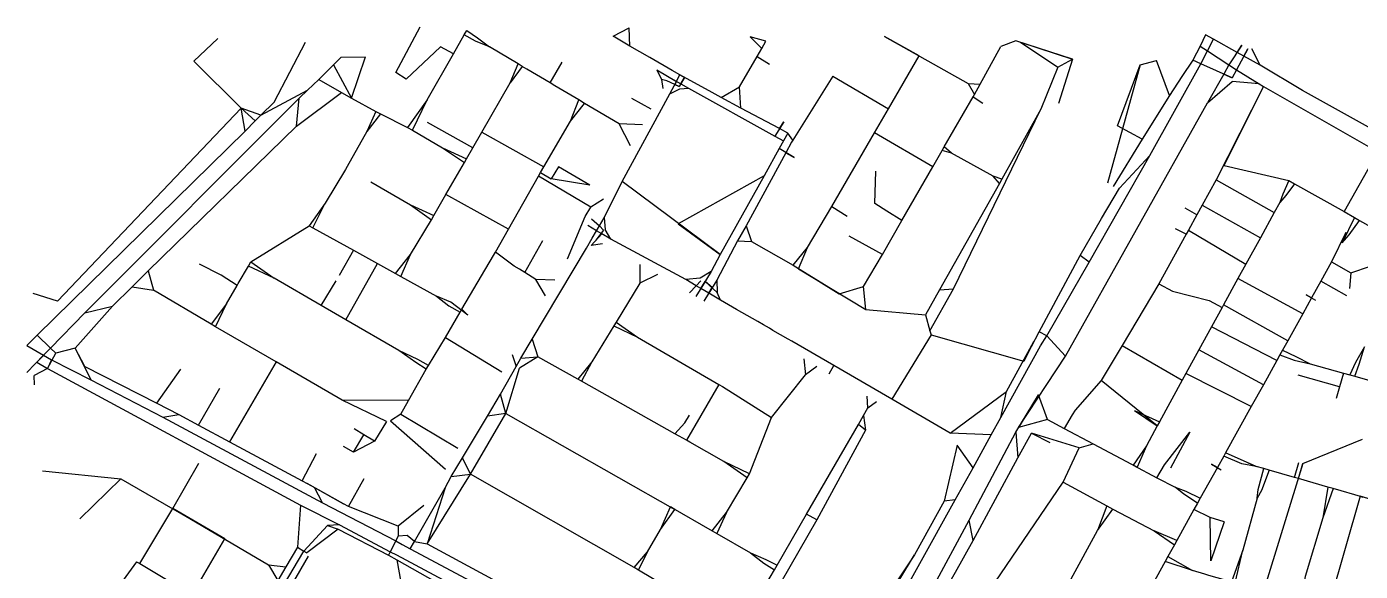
# Model space of a CAD drawing. Header units: metres. Extents: x 327752 to 330295, y 2791504 to 2794271.
# Drawn here: x 327783 to 329398, y 2793611 to 2794271 of the extents above; entities that cross this region are included whole.
import ezdxf

# ---------------------------------------------------------------- set-up
doc = ezdxf.new("R2010")
doc.units = ezdxf.units.M

msp = doc.modelspace()

# ---------------------------------------------------------------- linework, layer by layer
for p, q in [((328229.5, 2794215.3), (328259.3, 2794270.9)), ((328492.9, 2794259.5), (328512.3, 2794269.6)), ((328513.1, 2794247.5), (328512.3, 2794269.6)), ((327985.1, 2794229.2), (328013.9, 2794256.7)), ((328082.5, 2794179.5), (328120.1, 2794252)), ((328672.9, 2794244.6), (328658.7, 2794258.6)), ((328677.9, 2794253.2), (328658.7, 2794258.6)), ((328980.7, 2794253.8), (328962.4, 2794247)), ((328986.1, 2794252.3), (329031.3, 2794221.7)), ((328242, 2794207.4), (328283.6, 2794246.6)), ((328299.3, 2794237.9), (328283.6, 2794246.6)), ((328667.1, 2794234.6), (328682.3, 2794225.3)), ((329276.3, 2794224.3), (329266.4, 2794244.1)), ((328154.1, 2794224.8), (328176.1, 2794184.4)), ((328163.4, 2794234), (328193.1, 2794234.3)), ((328176.1, 2794184.4), (328193.1, 2794234.3)), ((328382.8, 2794222.8), (328368.3, 2794202.7)), ((328416.4, 2794202.9), (328431.1, 2794227.9)), ((328545.9, 2794218.5), (328551.3, 2794206.9)), ((329031.3, 2794221.7), (329049, 2794231.5)), ((329049, 2794231.5), (329032.2, 2794177.7)), ((329131, 2794224.7), (329150.9, 2794229.8)), ((329166.5, 2794187.5), (329150.9, 2794229.8)), ((328242, 2794207.4), (328229.5, 2794215.3)), ((328551.3, 2794206.9), (328552.9, 2794196.1)), ((328759.1, 2794211), (328826.2, 2794171.3)), ((328922.9, 2794202.2), (328937.3, 2794201.1)), ((328922.9, 2794202.2), (328930.6, 2794188.9)), ((329275.1, 2794201.8), (329242.6, 2794204.3)), ((328066.2, 2794163.8), (328122.5, 2794193.9)), ((328561.6, 2794189.4), (328573.5, 2794195.7)), ((328573.5, 2794195.7), (328584.1, 2794196.6)), ((328623.8, 2794185.3), (328645.9, 2794198.2)), ((328647.4, 2794172.4), (328645.9, 2794198.2)), ((328928.9, 2794185.9), (328940.4, 2794178.1)), ((328042.4, 2794172.3), (327820, 2793938.6)), ((328047, 2794144.3), (328042.4, 2794172.3)), ((328066.2, 2794163.8), (328042.4, 2794172.3)), ((328109.4, 2794150.3), (328112.6, 2794184.3)), ((328441.2, 2794156.3), (328458.1, 2794178)), ((328539, 2794171.1), (328515.4, 2794184.1)), ((328210.9, 2794165.4), (328194.6, 2794143.8)), ((328323, 2794124.2), (328268.1, 2794155)), ((328334, 2794143.3), (328409, 2794101.2)), ((328528.4, 2794152.1), (328500.1, 2794153.1)), ((328513.9, 2794126.5), (328500.1, 2794153.1)), ((328710.3, 2794133.4), (328704.6, 2794142)), ((328880, 2794101.2), (328809.3, 2794142.2)), ((329133.6, 2794134.5), (329103.7, 2794150.7)), ((328286.2, 2794124.1), (328315.2, 2794110.7)), ((328902.7, 2794117.5), (328893.9, 2794125.2)), ((329418.8, 2794119.2), (329378.3, 2794046.9)), ((328465.8, 2794052.1), (328402.6, 2794089.9)), ((328405, 2794094.2), (328417.8, 2794086.6)), ((328426.8, 2794101.2), (328417.8, 2794086.6)), ((328464.5, 2794078.9), (328426.8, 2794101.2)), ((328675.7, 2794090.1), (328571.6, 2794031.9)), ((328809.7, 2794056.8), (328811.1, 2794095.9)), ((328960.9, 2794081.1), (328952.9, 2794089.8)), ((329232.9, 2794102.6), (329311.3, 2794084.6)), ((328464.5, 2794078.9), (328417.8, 2794086.6)), ((329223.3, 2794085.4), (329293.5, 2794045.7)), ((328129, 2794027.2), (328144.1, 2794057.1)), ((328366.1, 2794025.5), (328290.3, 2794067.6)), ((328481, 2794062.1), (328465.8, 2794052.1)), ((328247.6, 2794055.3), (328275.7, 2794042.2)), ((328757.7, 2794053.2), (328776.1, 2794041.5)), ((329199.6, 2794043.2), (329185.7, 2794050.9)), ((329206.1, 2794054.8), (329276.7, 2794015.2)), ((328054.2, 2793986), (328124.5, 2794029.6)), ((328481.8, 2794039.4), (328483, 2794025.1)), ((328490, 2794013.7), (328483, 2794025.1)), ((328653.8, 2794029.7), (328660.4, 2794010.6)), ((329186.9, 2794019.4), (329174.1, 2794026.2)), ((328385.7, 2793973.2), (328407.5, 2794012)), ((328643.4, 2794011.5), (328660.4, 2794010.6)), ((328818.9, 2793995.1), (328778.8, 2794017.3)), ((329189.6, 2794024.3), (329259.2, 2793983.3)), ((328178.2, 2794000.1), (328161, 2793969.4)), ((328229.3, 2793972), (328247.5, 2793995)), ((328480, 2794007.8), (328466.3, 2794005.7)), ((328710.7, 2793982), (328728.3, 2794003.6)), ((329069.4, 2793985.8), (329058.3, 2793993.8)), ((328054.2, 2793986), (328082.5, 2793966.3)), ((328169, 2793915.9), (328207.6, 2793983.9)), ((328525.2, 2793982.7), (328525.3, 2793960.4)), ((329363, 2793986.2), (329386.1, 2793972.8)), ((329386.1, 2793972.8), (329410, 2793980.9)), ((327929.8, 2793975), (327936, 2793951.7)), ((328139.3, 2793933.2), (328157.3, 2793963)), ((328422.4, 2793963.9), (328399.3, 2793964.7)), ((328411, 2793944.9), (328399.3, 2793964.7)), ((328546.5, 2793970.6), (328525.3, 2793960.4)), ((328598.2, 2793966.4), (328581, 2793964.7)), ((328611.6, 2793974.5), (328598.2, 2793966.4)), ((328618.3, 2793963.8), (328618.7, 2793949.1)), ((329328, 2793923), (329249.6, 2793965.8)), ((329381.6, 2793944.9), (329350, 2793962.8)), ((329386.1, 2793972.8), (329384.7, 2793953.6)), ((327820, 2793938.6), (327790.6, 2793947.8)), ((327910.5, 2793955.9), (327936, 2793951.7)), ((328622.9, 2793939.7), (328618.7, 2793949.1)), ((328766.6, 2793947.2), (328796.2, 2793956.3)), ((328798.9, 2793928.2), (328796.2, 2793956.3)), ((328888.1, 2793952.3), (328905.1, 2793953.4)), ((327853.1, 2793924.4), (327886.7, 2793932.3)), ((328798.9, 2793928.2), (328871.1, 2793921.7)), ((329309.9, 2793890.5), (329232.1, 2793933.9)), ((328493.6, 2793908.4), (328522.5, 2793894.9)), ((328878, 2793897.7), (328830.4, 2793819.8)), ((328878, 2793897.7), (328990.2, 2793865.8)), ((329018.2, 2793896.5), (329008.8, 2793901.4)), ((329040.7, 2793871.7), (329018.2, 2793896.5)), ((329296.6, 2793866.6), (329217.6, 2793907.4)), ((327841.4, 2793881.4), (327817.8, 2793875.4)), ((328289.7, 2793894.3), (328358, 2793852.8)), ((328394.7, 2793892.5), (328401.6, 2793871.2)), ((329109.3, 2793884.7), (329182.1, 2793842.7)), ((329280.3, 2793837.2), (329202.3, 2793879.6)), ((328084.6, 2793864.9), (328028.3, 2793768)), ((328370.5, 2793874), (328375.2, 2793859.4)), ((328401.6, 2793871.2), (328379.4, 2793857.3)), ((328380.9, 2793869.4), (328401.6, 2793871.2)), ((328467.2, 2793865.1), (328454.5, 2793841.4)), ((328723.7, 2793868.7), (328725.9, 2793849.4)), ((327807.6, 2793857), (327791.6, 2793848.4)), ((327792.1, 2793837.2), (327791.6, 2793848.4)), ((327940.1, 2793814.7), (327969.1, 2793855.9)), ((328739.5, 2793859.4), (328725.9, 2793849.4)), ((328754.4, 2793850.6), (328760.2, 2793860.4)), ((329265.7, 2793810.9), (329186.6, 2793850.9)), ((329372.5, 2793834.5), (329322.3, 2793848.7)), ((327990.5, 2793788.2), (328016.3, 2793833.2)), ((328244.9, 2793818.3), (328164.6, 2793818.4)), ((328362.9, 2793802.2), (328356.4, 2793825.8)), ((328801.3, 2793809.3), (328800.3, 2793823.2)), ((328801.3, 2793809.3), (328811.6, 2793817.1)), ((328900.9, 2793778.4), (328969.3, 2793829)), ((328962.4, 2793797.4), (328969.3, 2793829)), ((329018.7, 2793795.3), (329007.9, 2793824.8)), ((327947.5, 2793797.8), (327966.8, 2793801)), ((328235.6, 2793801.6), (328223.1, 2793793.4)), ((328235.6, 2793801.6), (328304.7, 2793760.3)), ((328362.9, 2793802.2), (328340.5, 2793799.2)), ((328796.2, 2793800.1), (328798.5, 2793782.2)), ((329124.4, 2793806.2), (329154.5, 2793792.4)), ((328218.4, 2793792.5), (328203.8, 2793769)), ((328223.1, 2793793.4), (328290, 2793734.9)), ((328798.5, 2793782.2), (328789.9, 2793789.2)), ((329018.7, 2793795.3), (328983.8, 2793785.6)), ((328178.5, 2793755.4), (328191, 2793776.5)), ((328203.8, 2793769), (328178.5, 2793755.4)), ((328950.8, 2793776.7), (328900.9, 2793778.4)), ((328980.6, 2793779.9), (328983.1, 2793748.6)), ((329328, 2793741.9), (329400.4, 2793771.4)), ((328116.1, 2793720.8), (328133.7, 2793754)), ((328178.5, 2793755.4), (328166.2, 2793762.5)), ((328909.5, 2793764), (328893.7, 2793696)), ((328928.9, 2793736.7), (328909.5, 2793764)), ((329057.4, 2793760.6), (329074.1, 2793765.7)), ((329138.6, 2793763.3), (329122.8, 2793739.7)), ((328320, 2793728.9), (328310.5, 2793748.5)), ((328657.9, 2793729.2), (328626.7, 2793744.3)), ((329318.1, 2793724.9), (329323.3, 2793743.2)), ((327801.8, 2793733.1), (327896.6, 2793723.2)), ((327896.6, 2793723.2), (327847, 2793674.8)), ((328172.3, 2793689.6), (328191.4, 2793723.8)), ((328296.8, 2793726.1), (328320, 2793728.9)), ((328140.9, 2793694.2), (328131.1, 2793712.7)), ((329358.6, 2793713.3), (329352.2, 2793676)), ((329397.6, 2793702.1), (329358.2, 2793564.6)), ((328114, 2793691.3), (328110.5, 2793640.6)), ((328263.5, 2793691), (328232.4, 2793666)), ((328550.2, 2793661.9), (328562.2, 2793689.3)), ((328893.7, 2793696), (328857.9, 2793631.3)), ((328907.2, 2793697.8), (328893.7, 2793696)), ((329090.9, 2793690.7), (329079.6, 2793660.7)), ((328739.7, 2793673.6), (328726.9, 2793680.4)), ((328928.7, 2793648.7), (328924.2, 2793673.3)), ((329216.8, 2793624), (329215.8, 2793676.6)), ((329232.7, 2793671.3), (329216.8, 2793624)), ((328160, 2793662.4), (328121.7, 2793633.6)), ((328161.6, 2793667.4), (328146.9, 2793666.9)), ((328232.4, 2793666), (328232.6, 2793653.9)), ((328243.3, 2793654.6), (328232.6, 2793653.9)), ((328252.3, 2793647.4), (328243.3, 2793654.6)), ((329175.5, 2793648.5), (329147.9, 2793660.4)), ((328252.3, 2793647.4), (328267.6, 2793644.4)), ((327915.7, 2793622.9), (327843.2, 2793523.1)), ((328230.9, 2793625.2), (328243, 2793558.9)), ((328518.1, 2793615.7), (328534.6, 2793634.9)), ((329164.7, 2793629), (329194.5, 2793612.1)), ((328075.4, 2793618.9), (328086.6, 2793600.1)), ((328075.4, 2793618.9), (328096.3, 2793616.6))]:
    msp.add_line(p, q)
for points in [[(328267.5, 2794182.4), (328299.3, 2794237.9), (328312.5, 2794261), (328315.6, 2794266.1)], [(328500.1, 2794153.1), (328458.1, 2794178), (328451.1, 2794182.3), (328422.4, 2794199.3), (328416.4, 2794202.9), (328388.3, 2794219.5), (328382.8, 2794222.8), (328377.9, 2794225.8), (328343.1, 2794246.4), (328326.2, 2794253.3), (328312.5, 2794261)], [(328315.6, 2794266.1), (328328.6, 2794257.4), (328343.1, 2794246.4)], [(328704.6, 2794142), (328694.5, 2794147.4), (328647.4, 2794172.4), (328623.8, 2794185.3), (328612.8, 2794191.2), (328573.6, 2794212.5), (328579.1, 2794209.4), (328564.2, 2794217.8), (328537.2, 2794233.5), (328513.1, 2794247.5), (328492.9, 2794259.5)], [(328541.7, 2793026), (328595, 2793123.3), (328601.1, 2793133.4), (328651.4, 2793226.5), (328721.4, 2793359.6), (328732.9, 2793382.5), (328726.9, 2793370.6), (328738.1, 2793392.8), (328907.2, 2793697.8), (328928.9, 2793736.7), (328950.8, 2793776.7), (328962.4, 2793797.4), (329010.5, 2793884.2), (329018.2, 2793896.5), (329069.4, 2793985.8), (329143, 2794114.9), (329204.4, 2794226), (329212.5, 2794241.5), (329219.9, 2794255.6)], [(328645.9, 2794198.2), (328667.1, 2794234.6), (328672.9, 2794244.6), (328677.9, 2794253.2)], [(328863.4, 2794235.5), (328821.4, 2794259), (328922.9, 2794202.2)], [(328986.1, 2794252.3), (329049, 2794231.5), (328980.7, 2794253.8)], [(329210.4, 2794260.9), (329203.7, 2794247.5), (329194.9, 2794230.2), (329181.7, 2794210.7), (329166.5, 2794187.5), (329133.6, 2794134.5), (329098.4, 2794077.5)], [(329813.7, 2793971.7), (329824.9, 2793963.1), (329795.8, 2793982.3), (329787, 2793987.5), (329635.5, 2794038.1), (329480.3, 2794109.2), (329458.5, 2794121.1), (329327.7, 2794193.8), (329276.3, 2794224.3), (329256.6, 2794235), (329248.4, 2794239.6), (329219.9, 2794255.6), (329210.4, 2794260.9)], [(328717.3, 2793977.6), (328728.3, 2794003.6), (328757.7, 2794053.2), (328809.3, 2794142.2), (328826.2, 2794171.3), (328863.4, 2794235.5)], [(328796.2, 2793956.3), (328818.9, 2793995.1), (328842.5, 2794036), (328880, 2794101.2), (328891.4, 2794121), (328893.9, 2794125.2), (328928.9, 2794185.9), (328930.6, 2794188.9), (328937.3, 2794201.1), (328962.4, 2794247)], [(329203.7, 2794247.5), (329212.5, 2794241.5), (329238.5, 2794224.5), (329247.8, 2794218.8), (329275.1, 2794201.8), (329280.4, 2794198.5), (329418.8, 2794119.2), (329518.8, 2794062.1), (329554.5, 2794045), (329603.2, 2794024.6), (329630.6, 2794012.7), (329670.6, 2793994.1), (329728.4, 2793966.4), (329767.6, 2793947), (329796.5, 2793932.3), (329777.9, 2793941.9), (329804.4, 2793927.5), (329937.7, 2793802.6)], [(329248.4, 2794239.6), (329254.1, 2794248.5), (329238.5, 2794224.5), (329232.3, 2794213.5), (329212.8, 2794178.5)], [(329256.6, 2794235), (329261.6, 2794244.2), (329247.8, 2794218.8), (329242.6, 2794209.1)], [(327782.8, 2793851.9), (327802.9, 2793873.1), (327794.9, 2793864.7), (327811.3, 2793881.7), (327853.1, 2793924.4), (328112.6, 2794184.3), (328122.5, 2794193.9), (328136.2, 2794207), (328154.1, 2794224.8), (328163.4, 2794234)], [(328059.2, 2794157), (328042.4, 2794172.3), (327985.1, 2794229.2)], [(328235.9, 2793968.4), (328247.5, 2793995), (328272.7, 2794037), (328275.7, 2794042.2), (328290.3, 2794067.6), (328312.7, 2794106.4), (328315.2, 2794110.7), (328323, 2794124.2), (328334, 2794143.3), (328368.3, 2794202.7), (328377.9, 2794225.8)], [(328545.9, 2794218.5), (328569.5, 2794204.6), (328560.1, 2794209.8), (328574.7, 2794201.6), (328584.1, 2794196.6), (328688.5, 2794138.2), (328699.1, 2794132.5)], [(329031.3, 2794221.7), (329010.7, 2794171.1), (328963.7, 2794086.2), (328960.9, 2794081.1), (328888.1, 2793952.3), (328871.1, 2793921.7)], [(329103.7, 2794150.7), (329131, 2794224.7), (329091.7, 2794081.3)], [(329232.3, 2794213.5), (329242.6, 2794209.1), (329204.4, 2794226), (329194.9, 2794230.2)], [(328136.2, 2794207), (328163.7, 2794191.3), (328176.1, 2794184.4), (328205.5, 2794168.3), (328210.9, 2794165.4), (328243.6, 2794148.6), (328249.8, 2794145.4), (328286.2, 2794124.1), (328312.7, 2794106.4)], [(328247, 2793638.6), (328252.3, 2793647.4), (328289.2, 2793712.2), (328296.8, 2793726.1), (328310.5, 2793748.5), (328340.5, 2793799.2), (328356.4, 2793825.8), (328375.2, 2793859.4), (328380.9, 2793869.4), (328394.7, 2793892.5), (328460.4, 2794002.7), (328467.6, 2794014.8), (328472.8, 2794023.7), (328476.4, 2794029.7), (328481.8, 2794039.4), (328503.9, 2794083.5), (328561.6, 2794189.4), (328569.5, 2794204.6), (328567.5, 2794200.9), (328573.6, 2794212.5)], [(328567.5, 2794200.9), (328572.9, 2794198.5), (328557.8, 2794205.3), (328551.3, 2794206.9)], [(328574.7, 2794201.6), (328579.1, 2794209.4), (328572.9, 2794198.5)], [(328759.1, 2794211), (328710.3, 2794133.4), (328708.9, 2794131.1), (328702, 2794118.2), (328653.8, 2794029.7), (328643.4, 2794011.5), (328618.3, 2793963.8), (328608.6, 2793948.1), (328612.8, 2793954.8), (328602.6, 2793938.4)], [(328785.8, 2793416.3), (328879.4, 2793590.2), (328924.2, 2793673.3), (328980.6, 2793779.9), (329007.9, 2793824.8), (328983.8, 2793785.6), (329040.7, 2793871.7), (329212.8, 2794178.5), (329242.6, 2794204.3)], [(327841.4, 2793881.4), (327886.7, 2793932.3), (327910.5, 2793955.9), (327929.8, 2793975), (328109.4, 2794150.3), (328163.7, 2794191.3)], [(329232.9, 2794102.6), (329280.4, 2794198.5), (329223.3, 2794085.4), (329206.1, 2794054.8), (329199.6, 2794043.2), (329189.6, 2794024.3), (329186.9, 2794019.4), (329153.8, 2793959.3), (329109.3, 2793884.7), (329083.9, 2793842.4), (329052.2, 2793806.5), (329048.8, 2793800.7), (329039.2, 2793784.3)], [(327782.6, 2793884.9), (327795.3, 2793897.3), (328047, 2794144.3), (328059.2, 2794157), (328066.2, 2794163.8), (328082.5, 2794179.5)], [(328235.6, 2793801.6), (328244.9, 2793818.3), (328266.4, 2793856), (328269.2, 2793860.5), (328289.7, 2793894.3), (328307.6, 2793925), (328309.7, 2793928.7), (328348, 2793993.6), (328350.4, 2793997.7), (328366.1, 2794025.5), (328402.6, 2794089.9), (328405, 2794094.2), (328409, 2794101.2), (328441.2, 2794156.3), (328451.1, 2794182.3)], [(328249.8, 2794145.4), (328267.5, 2794182.4), (328243.6, 2794148.6)], [(328876.3, 2793902.4), (328905.1, 2793953.4), (329010.7, 2794171.1)], [(328205.5, 2794168.3), (328194.6, 2794143.8), (328170.7, 2794101.7), (328168.5, 2794098), (328144.1, 2794057.1), (328124.5, 2794029.6)], [(328694.5, 2794147.4), (328699.4, 2794155.6), (328688.5, 2794138.2)], [(328704.6, 2794142), (328699.1, 2794132.5), (328693.8, 2794123.3), (328675.7, 2794090.1), (328622.4, 2793995), (328611.6, 2793974.5), (328599, 2793953.9), (328604.1, 2793962.3), (328593, 2793944.1)], [(328702, 2794118.2), (328712, 2794112.6), (328693.8, 2794123.3)], [(328963.7, 2794086.2), (328952.9, 2794089.8), (328902.7, 2794117.5), (328891.4, 2794121)], [(328969.3, 2793829), (329002.3, 2793889.7), (328990.2, 2793865.8), (329008.8, 2793901.4), (329058.3, 2793993.8), (329084.4, 2794038.4), (329106.1, 2794075.2), (329143, 2794114.9)], [(328199.3, 2794082.8), (328247.6, 2794055.3), (328272.7, 2794037)], [(328571.6, 2794031.9), (328622.4, 2793995), (328503.9, 2794083.5)], [(329311.3, 2794084.6), (329303.7, 2794068.2), (329300.2, 2794057.9), (329293.5, 2794045.7), (329276.7, 2794015.2), (329259.2, 2793983.3), (329249.6, 2793965.8), (329232.1, 2793933.9), (329230.3, 2793930.6), (329217.6, 2793907.4), (329202.3, 2793879.6), (329186.6, 2793850.9), (329182.1, 2793842.7), (329154.5, 2793792.4), (329151.7, 2793787.3), (329138.6, 2793763.3), (329127.4, 2793737.3)], [(329318.1, 2794080.7), (329307.6, 2794066.4), (329300.2, 2794057.9)], [(329311.3, 2794084.6), (329318.1, 2794080.7), (329378.3, 2794046.9), (329390.6, 2794039.8), (329396.9, 2794036.2), (329523.9, 2793965), (329540.8, 2793955.5), (329546.7, 2793952.2), (329588.3, 2793928.9)], [(328842.5, 2794036), (328824.4, 2794047.5), (328809.7, 2794056.8)], [(328437.4, 2793989.7), (328459.1, 2794040.8), (328465.8, 2794052.1)], [(328124.5, 2794029.6), (328129, 2794027.2), (328178.2, 2794000.1), (328207.6, 2793983.9), (328229.3, 2793972), (328235.9, 2793968.4), (328279.1, 2793944.6), (328293.9, 2793932.9), (328307.6, 2793925), (328309.7, 2793928.7), (328317, 2793921.6), (328296.3, 2793937.3), (328279.1, 2793944.6)], [(328900.9, 2793778.4), (328896.2, 2793781.2), (328830.4, 2793819.8), (328760.2, 2793860.4), (328709.3, 2793889.8), (328705, 2793892.3), (328686.3, 2793903.1), (328682, 2793905.6), (328675.1, 2793909.6), (328668, 2793913.7), (328642.2, 2793928.5), (328622.9, 2793939.7), (328608.6, 2793948.1), (328599, 2793953.9), (328593.4, 2793957.1), (328581, 2793964.7), (328490, 2794013.7), (328479.2, 2794020), (328472.8, 2794023.7), (328462, 2794029.9)], [(328481.3, 2794024.5), (328471.8, 2794012.4), (328479.2, 2794020), (328466.3, 2794005.7)], [(328466.8, 2794038), (328476.4, 2794029.7), (328481.3, 2794024.5)], [(329390.6, 2794039.8), (329375.6, 2794009), (329380.2, 2794021.5), (329363, 2793986.2), (329350, 2793962.8), (329338.7, 2793942.3), (329328, 2793923), (329309.9, 2793890.5), (329303.6, 2793879.2), (329300.4, 2793873.5), (329296.6, 2793866.6), (329280.3, 2793837.2), (329265.7, 2793810.9), (329234.5, 2793754.8), (329232.3, 2793750.8), (329224.6, 2793736.9), (329203.9, 2793699.7), (329200.7, 2793693.9), (329196.3, 2793685.9), (329175.5, 2793648.5), (329172.6, 2793643.3), (329164.7, 2793629), (329161.5, 2793623.3), (329145.9, 2793595.2)], [(329375.6, 2794009), (329384.2, 2794018.9), (329396.9, 2794036.2)], [(328660.4, 2794010.6), (328710.7, 2793982), (328766.6, 2793947.2), (328717.3, 2793977.6), (328798.9, 2793928.2)], [(328399.3, 2793964.7), (328385.7, 2793973.2), (328379.6, 2793977), (328373.1, 2793981), (328350.4, 2793997.7)], [(328037.4, 2793957.3), (328018.1, 2793969.8), (327991.8, 2793983.2)], [(328024.5, 2793935.3), (328037.4, 2793957.3), (328038.9, 2793959.9), (328051.3, 2793980.9), (328054.2, 2793986)], [(328269.2, 2793860.5), (328256.2, 2793867.7), (328233.1, 2793878.6), (328169, 2793915.9), (328139.3, 2793933.2), (328082.5, 2793966.3), (328051.3, 2793980.9)], [(328525.3, 2793960.4), (328496.5, 2793913.1), (328493.6, 2793908.4), (328467.2, 2793865.1), (328450, 2793843.9)], [(328585.5, 2793948.4), (328593.4, 2793957.1), (328599, 2793963.2)], [(328612.8, 2793954.8), (328604.1, 2793962.3), (328618.7, 2793949.1)], [(328218.4, 2793792.5), (328164.6, 2793818.4), (328084.6, 2793864.9), (328011.3, 2793907.5), (328005.9, 2793910.7), (327936, 2793951.7)], [(329153.8, 2793959.3), (329170.1, 2793950.4), (329214.6, 2793939.4), (329230.3, 2793930.6)], [(329338.7, 2793942.3), (329332.1, 2793946), (329343.6, 2793939.6)], [(328011.3, 2793907.5), (328024.5, 2793935.3), (328005.9, 2793910.7)], [(328496.5, 2793913.1), (328522.5, 2793894.9), (328621, 2793837.5), (328625.1, 2793835.2), (328684.5, 2793797.6)], [(328871.1, 2793921.7), (328876.3, 2793902.4), (328878, 2793897.7)], [(327795.3, 2793897.3), (327811.3, 2793881.7), (327817.8, 2793875.4)], [(327782.6, 2793884.9), (327802.9, 2793873.1), (327812.8, 2793867.2), (327860.4, 2793843.3), (327947.5, 2793797.8), (328140.9, 2793694.2), (328229.6, 2793648), (328237.5, 2793643.7), (328247, 2793638.6), (328459.8, 2793525.1)], [(327853, 2793859.3), (327841.4, 2793881.4), (327860.4, 2793843.3)], [(329303.6, 2793879.2), (329319.7, 2793871.5), (329337.2, 2793862.7), (329377.3, 2793851.4), (329384.9, 2793849.2), (329391.1, 2793847.5), (329438.8, 2793834), (329445.1, 2793832.2), (329470.8, 2793824.9), (329488.5, 2793819.9), (329527.4, 2793808.9), (329533.7, 2793807.2), (329541.5, 2793804.9), (329556.5, 2793797.5), (329575.5, 2793791)], [(329391.1, 2793847.5), (329396.5, 2793862.1), (329402.8, 2793883), (329391.9, 2793864.2), (329384.9, 2793849.2)], [(327794.9, 2793864.7), (327807.6, 2793857), (328114, 2793691.3), (328161.6, 2793667.4), (328222.8, 2793634.9), (328230.6, 2793631), (328491.1, 2793491.3), (328528, 2793472.2), (328717.9, 2793376.1), (328726.9, 2793370.6), (328750.5, 2793356.1), (328761.3, 2793349.3), (328782.9, 2793337.8), (328866.3, 2793292.7), (328892.2, 2793277.9), (328999.4, 2793229.2), (329054.4, 2793211.9)], [(327812.8, 2793867.2), (327807.6, 2793857), (327817.8, 2793875.4)], [(328266.4, 2793856), (328253.7, 2793864.2), (328233.1, 2793878.6)], [(328655.2, 2793724.6), (328626.7, 2793744.3), (328585.6, 2793767.5), (328581.5, 2793769.9), (328572.6, 2793774.8), (328567.7, 2793777.6), (328454.5, 2793841.4), (328450, 2793843.9), (328401.6, 2793871.2)], [(329300.4, 2793873.5), (329317.7, 2793866.9), (329337.2, 2793862.7)], [(327853, 2793859.3), (327940.1, 2793814.7), (327966.8, 2793801), (327990.5, 2793788.2), (328028.3, 2793768), (328116.1, 2793720.8), (328122.4, 2793717.4), (328131.1, 2793712.7), (328166.2, 2793693), (328122.4, 2793717.4)], [(328289.2, 2793712.2), (328267.6, 2793644.4), (328320, 2793728.9), (328362.9, 2793802.2), (328379.4, 2793857.3)], [(328630.2, 2793682.6), (328655.2, 2793724.6), (328657.9, 2793729.2), (328684.5, 2793797.6), (328725.9, 2793849.4)], [(329377.3, 2793851.4), (329372.5, 2793834.5), (329368.5, 2793820.6)], [(328621, 2793837.5), (328599.1, 2793800.1), (328581.5, 2793769.9)], [(329124.4, 2793806.2), (329151.7, 2793787.3), (329083.9, 2793842.4)], [(328362.9, 2793802.2), (328567.5, 2793686.1), (328562.2, 2793689.3), (328612.6, 2793660.4), (328618.6, 2793656.9), (328659.2, 2793633.5), (328675.3, 2793621), (328688.2, 2793612.9)], [(328567.7, 2793777.6), (328579.6, 2793791.2), (328585.3, 2793800.5)], [(328613.1, 2793460.6), (328650.3, 2793553.2), (328663.4, 2793570.7), (328672.6, 2793586.3), (328688.2, 2793612.9), (328691.5, 2793618.7), (328726.9, 2793680.4), (328789.9, 2793789.2), (328796.2, 2793800.1), (328801.3, 2793809.3)], [(328203.8, 2793769), (328191, 2793776.5), (328179, 2793783.6)], [(328798.5, 2793782.2), (328739.7, 2793673.6), (328684.9, 2793578.6)], [(329018.7, 2793795.3), (329039.2, 2793784.3), (329074.1, 2793765.7), (329127.4, 2793737.3), (329122.8, 2793739.7), (329151.3, 2793724.6), (329173.5, 2793713), (329186.5, 2793708.3), (329203.9, 2793699.7)], [(328159.4, 2792274.7), (328283.7, 2792514.8), (328287.9, 2792522.1), (328331.1, 2792594), (328337.8, 2792606.5), (328459.3, 2792814.7), (328487.8, 2792888.4), (328527.1, 2792958.5), (328564.4, 2793020.9), (328693.8, 2793258.1), (328704.7, 2793277.2), (328717.8, 2793300.7), (328744.7, 2793346.9), (328750.5, 2793356.1), (328757.8, 2793367.9), (328763.3, 2793377), (328773, 2793394.3), (328785.8, 2793416.3), (328899.5, 2793596), (328907.5, 2793610.3), (328928.7, 2793648.7), (328983.1, 2793748.6), (328999.4, 2793778.4)], [(329057.4, 2793760.6), (328999.4, 2793778.4), (329021.6, 2793767.2)], [(329151.3, 2793724.6), (329160.7, 2793740.2), (329191.4, 2793779.6), (329167.7, 2793736.3)], [(328861, 2793428.8), (328806.7, 2793340.8), (328922.8, 2793541.1), (328934.2, 2793561.5), (328943.7, 2793578.8), (328948.7, 2793587.9), (329038, 2793719.1), (329057.4, 2793760.6)], [(329502.5, 2793671.9), (329441.8, 2793689.3), (329435.5, 2793691.1), (329406.8, 2793699.4), (329397.6, 2793702.1), (329400.8, 2793701.1), (329364.9, 2793711.5), (329358.6, 2793713.3), (329322.9, 2793723.6), (329318.1, 2793724.9), (329287.2, 2793733.8), (329280.9, 2793735.6), (329271.6, 2793738.3), (329254.1, 2793741.5), (329232.3, 2793750.8)], [(329255.7, 2793745.5), (329271.6, 2793738.3), (329234.5, 2793754.8)], [(327919.7, 2793620.5), (327959.4, 2793687.2), (327990.9, 2793742.1)], [(329224.6, 2793736.9), (329217.7, 2793740.8), (329229.3, 2793734.2)], [(329287.2, 2793733.8), (329278.1, 2793709.3), (329272.8, 2793699.8), (329255.4, 2793636.7)], [(329272.8, 2793699.8), (329274.1, 2793710.5), (329280.9, 2793735.6)], [(329322.9, 2793723.6), (329328, 2793741.9), (329280.5, 2793587.2)], [(327896.6, 2793723.2), (328022.6, 2793650.4), (327959.4, 2793687.2), (328075.4, 2793618.9)], [(328650.3, 2793553.2), (328593.2, 2793571.2), (328523.4, 2793612.6), (328518.1, 2793615.7), (328320, 2793728.9)], [(329038, 2793719.1), (329090.9, 2793690.7), (329098.2, 2793686.6), (329147.9, 2793660.4), (329172.6, 2793643.3)], [(329200.7, 2793693.9), (329184.2, 2793704.5), (329173.5, 2793713)], [(329364.9, 2793711.5), (329352.2, 2793676), (329330.8, 2793604.8), (329324.4, 2793574.4)], [(328232.4, 2793666), (328172.3, 2793689.6), (328166.2, 2793693)], [(328523.4, 2793612.6), (328534.6, 2793634.9), (328550.2, 2793661.9), (328567.5, 2793686.1)], [(328920, 2793374.5), (328937.7, 2793400.2), (329004.3, 2793523), (329013.3, 2793539.2), (329079.6, 2793660.7), (329098.2, 2793686.6)], [(329232.7, 2793671.3), (329215.8, 2793676.6), (329196.3, 2793685.9)], [(328612.6, 2793660.4), (328630.2, 2793682.6), (328618.6, 2793656.9)], [(328013.2, 2793458.3), (328118.2, 2793635.7), (328146.9, 2793666.9)], [(328146.9, 2793666.9), (328160, 2793662.4), (328220.7, 2793630.6), (328230.9, 2793625.2), (328497.4, 2793474.4)], [(328229.6, 2793648), (328232.6, 2793653.9), (328222.8, 2793634.9), (328220.7, 2793630.6)], [(327909.1, 2793456.7), (327982.9, 2793582.9), (328022.6, 2793650.4)], [(328110.5, 2793640.6), (328096.3, 2793616.6), (328086.6, 2793600.1), (328005.4, 2793462.4), (327988.4, 2793430.6), (327977.7, 2793411.9), (327947.3, 2793371.4)], [(328110.5, 2793640.6), (328118.2, 2793635.7), (328121.7, 2793633.6)], [(328267.6, 2793644.4), (328480.3, 2793529.6), (328552.2, 2793492.3), (328613.1, 2793460.6), (328634.2, 2793449.7), (328726.2, 2793412.8)], [(329246.3, 2793597.1), (329255.4, 2793636.7), (329241.6, 2793598.4)], [(327915.7, 2793622.9), (327919.7, 2793620.5), (327982.9, 2793582.9)], [(328018.4, 2793455.3), (328040.3, 2793486.4), (328089.4, 2793570.2), (328124, 2793629.6)], [(328659.2, 2793633.5), (328677.9, 2793625.4), (328691.5, 2793618.7)], [(328783.7, 2793519.6), (328726.2, 2793412.8), (328857.9, 2793631.3), (328783.7, 2793519.6)], [(329612.8, 2793489.5), (329553, 2793508.1), (329530.8, 2793515), (329401.8, 2793552), (329499.5, 2793527.2), (329395.5, 2793553.8), (329368.7, 2793561.6), (329363.9, 2793563), (329358.2, 2793564.6), (329326.8, 2793573.8), (329324.4, 2793574.4), (329319.3, 2793575.9), (329292.6, 2793583.6), (329287.6, 2793585.1), (329280.5, 2793587.2), (329249.8, 2793596.1), (329246.3, 2793597.1), (329241.6, 2793598.4), (329214.4, 2793606.3), (329209.5, 2793607.7), (329194.5, 2793612.1), (329161.5, 2793623.3)]]:
    msp.add_lwpolyline(points)

doc.saveas('drawing.dxf')
